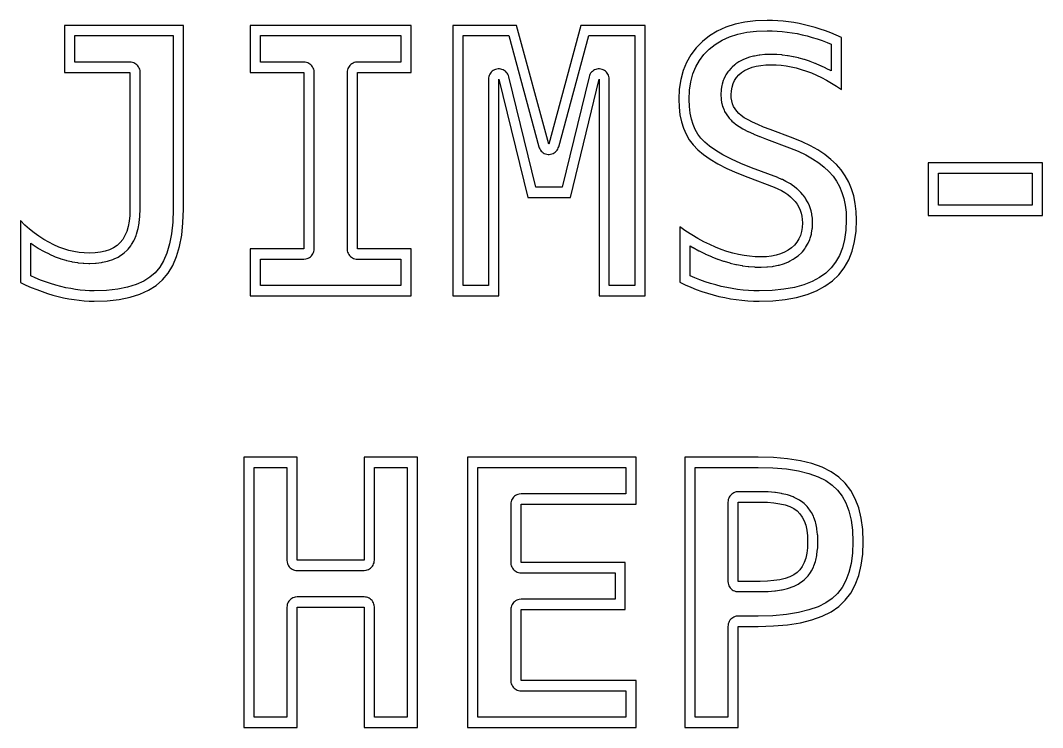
# Model space of a CAD drawing. Header units: metres. Extents: x -25.6 to 24.1, y -16.9 to 17.5.
import ezdxf

# ---------------------------------------------------------------- set-up
doc = ezdxf.new("R2010")
doc.units = ezdxf.units.M

msp = doc.modelspace()

# ---------------------------------------------------------------- linework, layer by layer
for p, q in [((9.66452, 17.4012), (9.18001, 17.2968)), ((10.1839, 17.4639), (9.66452, 17.4012)), ((10.7383, 17.4848), (10.1839, 17.4639)), ((10.9977, 17.4805), (10.7383, 17.4848)), ((11.2571, 17.4678), (10.9977, 17.4805)), ((11.5166, 17.4465), (11.2571, 17.4678)), ((11.776, 17.4168), (11.5166, 17.4465)), ((12.0354, 17.3786), (11.776, 17.4168)), ((-17.6528, 17.2435), (-23.4358, 17.2435)), ((-23.4358, 17.2435), (-23.4358, 14.9555)), ((-17.6528, 8.29832), (-17.6528, 17.2435)), ((-6.56998, 17.2435), (-14.407, 17.2435)), ((-14.407, 17.2435), (-14.407, 14.9555)), ((-6.56998, 14.9555), (-6.56998, 17.2435)), ((-1.44652, 17.2435), (-4.54962, 17.2435)), ((-4.54962, 17.2435), (-4.54962, 4.08125)), ((0.1227, 11.4669), (-1.44652, 17.2435)), ((1.68295, 17.2435), (0.1227, 11.4669)), ((4.80374, 17.2435), (1.68295, 17.2435)), ((4.80374, 4.08125), (4.80374, 17.2435)), ((8.31567, 16.9625), (7.93587, 16.7327)), ((8.73039, 17.1505), (8.31567, 16.9625)), ((9.18001, 17.2968), (8.73039, 17.1505)), ((9.31035, 16.8134), (9.7473, 16.9076)), ((9.7473, 16.9076), (10.2233, 16.965)), ((10.2233, 16.965), (10.7436, 16.9846)), ((10.7436, 16.9846), (10.9813, 16.9807)), ((10.9813, 16.9807), (11.2245, 16.9688)), ((11.2245, 16.9688), (11.4678, 16.9489)), ((11.4678, 16.9489), (11.711, 16.921)), ((11.711, 16.921), (11.9548, 16.885)), ((12.2948, 17.3318), (12.0354, 17.3786)), ((12.5542, 17.2766), (12.2948, 17.3318)), ((12.8133, 17.2131), (12.5542, 17.2766)), ((13.0717, 17.1414), (12.8133, 17.2131)), ((13.3293, 17.0616), (13.0717, 17.1414)), ((13.5862, 16.9737), (13.3293, 17.0616)), ((13.8424, 16.8776), (13.5862, 16.9737)), ((-22.9358, 15.4555), (-22.9358, 16.7435)), ((-22.9358, 16.7435), (-18.1528, 16.7435)), ((-18.1528, 16.7435), (-18.1528, 8.30614)), ((-13.907, 15.4555), (-13.907, 16.7435)), ((-13.907, 16.7435), (-7.06998, 16.7435)), ((-7.06998, 16.7435), (-7.06998, 15.4555)), ((-4.04962, 4.58125), (-4.04962, 16.7435)), ((-4.04962, 16.7435), (-1.82881, 16.7435)), ((-1.82881, 16.7435), (-0.35982, 11.3359)), ((0.60539, 11.3365), (2.06581, 16.7435)), ((2.06581, 16.7435), (4.30374, 16.7435)), ((4.30374, 16.7435), (4.30374, 4.58125)), ((7.59097, 16.4611), (7.28694, 16.153)), ((7.93587, 16.7327), (7.59097, 16.4611)), ((8.22102, 16.3208), (8.54913, 16.5194)), ((8.54913, 16.5194), (8.91156, 16.6837)), ((8.91156, 16.6837), (9.31035, 16.8134)), ((11.9548, 16.885), (12.1983, 16.8412)), ((12.1983, 16.8412), (12.4429, 16.7891)), ((12.4429, 16.7891), (12.6869, 16.7293)), ((12.6869, 16.7293), (12.9306, 16.6617)), ((12.9306, 16.6617), (13.1746, 16.5861)), ((13.1746, 16.5861), (13.4172, 16.5031)), ((13.4172, 16.5031), (13.6604, 16.4119)), ((13.6604, 16.4119), (13.8527, 16.3335)), ((14.0979, 16.7734), (13.8424, 16.8776)), ((14.3527, 16.6611), (14.0979, 16.7734)), ((14.3527, 14.1235), (14.3527, 16.6611)), ((7.28694, 16.153), (7.02968, 15.8136)), ((7.66574, 15.8251), (7.92487, 16.0876)), ((7.92487, 16.0876), (8.22102, 16.3208)), ((13.8527, 16.3335), (13.8527, 15.0252)), ((-20.2534, 15.4555), (-22.9358, 15.4555)), ((-20.1907, 15.4515), (-20.2534, 15.4555)), ((-20.1291, 15.4398), (-20.1907, 15.4515)), ((-20.0693, 15.4204), (-20.1291, 15.4398)), ((-20.0125, 15.3936), (-20.0693, 15.4204)), ((-11.7888, 15.4555), (-13.907, 15.4555)), ((-11.7262, 15.4515), (-11.7888, 15.4555)), ((-11.6645, 15.4398), (-11.7262, 15.4515)), ((-11.6048, 15.4204), (-11.6645, 15.4398)), ((-11.5479, 15.3936), (-11.6048, 15.4204)), ((-9.34268, 15.431), (-9.40106, 15.4079)), ((-9.28186, 15.4466), (-9.34268, 15.431)), ((-9.18817, 15.4555), (-9.28186, 15.4466)), ((-7.06998, 15.4555), (-9.18817, 15.4555)), ((6.8192, 15.4428), (6.6555, 15.0407)), ((7.02968, 15.8136), (6.8192, 15.4428)), ((7.27, 15.2241), (7.44818, 15.538)), ((7.44818, 15.538), (7.66574, 15.8251)), ((9.37254, 15.4687), (9.21996, 15.3681)), ((9.42453, 15.4987), (9.37254, 15.4687)), ((9.59511, 15.5838), (9.42453, 15.4987)), ((9.64514, 15.6054), (9.59511, 15.5838)), ((9.83369, 15.6751), (9.64514, 15.6054)), ((9.88007, 15.6897), (9.83369, 15.6751)), ((10.0866, 15.7439), (9.88007, 15.6897)), ((10.1286, 15.753), (10.0866, 15.7439)), ((10.3531, 15.7917), (10.1286, 15.753)), ((10.3904, 15.7966), (10.3531, 15.7917)), ((10.6329, 15.8199), (10.3904, 15.7966)), ((10.6657, 15.8219), (10.6329, 15.8199)), ((10.9262, 15.8297), (10.6657, 15.8219)), ((10.954, 15.8297), (10.9262, 15.8297)), ((11.1962, 15.8234), (10.954, 15.8297)), ((11.222, 15.8221), (11.1962, 15.8234)), ((11.4648, 15.8032), (11.222, 15.8221)), ((11.4901, 15.8006), (11.4648, 15.8032)), ((11.7337, 15.7691), (11.4901, 15.8006)), ((11.7584, 15.7653), (11.7337, 15.7691)), ((12.0027, 15.7213), (11.7584, 15.7653)), ((12.0266, 15.7164), (12.0027, 15.7213)), ((12.2716, 15.6598), (12.0266, 15.7164)), ((12.2946, 15.6539), (12.2716, 15.6598)), ((12.5403, 15.5847), (12.2946, 15.6539)), ((12.5622, 15.578), (12.5403, 15.5847)), ((12.8087, 15.4962), (12.5622, 15.578)), ((12.8292, 15.4889), (12.8087, 15.4962)), ((13.0755, 15.3951), (12.8292, 15.4889)), ((-23.4358, 14.9555), (-20.2534, 14.9555)), ((-20.2534, 14.9555), (-20.2534, 8.29832)), ((-19.9595, 15.36), (-20.0125, 15.3936)), ((-19.9111, 15.32), (-19.9595, 15.36)), ((-19.8681, 15.2742), (-19.9111, 15.32)), ((-19.8312, 15.2234), (-19.8681, 15.2742)), ((-19.801, 15.1684), (-19.8312, 15.2234)), ((-19.7779, 15.11), (-19.801, 15.1684)), ((-19.7623, 15.0492), (-19.7779, 15.11)), ((-19.7534, 14.9555), (-19.7623, 15.0492)), ((-19.7534, 8.29832), (-19.7534, 14.9555)), ((-14.407, 14.9555), (-11.7888, 14.9555)), ((-11.7888, 14.9555), (-11.7888, 6.36926)), ((-11.4949, 15.36), (-11.5479, 15.3936)), ((-11.4465, 15.32), (-11.4949, 15.36)), ((-11.4036, 15.2742), (-11.4465, 15.32)), ((-11.3667, 15.2234), (-11.4036, 15.2742)), ((-11.3364, 15.1684), (-11.3667, 15.2234)), ((-11.3133, 15.11), (-11.3364, 15.1684)), ((-11.2977, 15.0492), (-11.3133, 15.11)), ((-11.2888, 14.9555), (-11.2977, 15.0492)), ((-11.2888, 6.36926), (-11.2888, 14.9555)), ((-9.68423, 15.0181), (-9.68817, 14.9555)), ((-9.68817, 14.9555), (-9.68817, 6.36926)), ((-9.67247, 15.0798), (-9.68423, 15.0181)), ((-9.65306, 15.1395), (-9.67247, 15.0798)), ((-9.62633, 15.1964), (-9.65306, 15.1395)), ((-9.59268, 15.2494), (-9.62633, 15.1964)), ((-9.55266, 15.2977), (-9.59268, 15.2494)), ((-9.50688, 15.3407), (-9.55266, 15.2977)), ((-9.45609, 15.3776), (-9.50688, 15.3407)), ((-9.40106, 15.4079), (-9.45609, 15.3776)), ((-9.18817, 6.36926), (-9.18817, 14.9555)), ((-9.18817, 14.9555), (-6.56998, 14.9555)), ((-2.71501, 14.9181), (-2.74866, 14.8651)), ((-2.67499, 14.9665), (-2.71501, 14.9181)), ((-2.62921, 15.0095), (-2.67499, 14.9665)), ((-2.57841, 15.0464), (-2.62921, 15.0095)), ((-2.52339, 15.0766), (-2.57841, 15.0464)), ((-2.46501, 15.0998), (-2.52339, 15.0766)), ((-2.40419, 15.1154), (-2.46501, 15.0998)), ((-2.3419, 15.1232), (-2.40419, 15.1154)), ((-2.2791, 15.1232), (-2.3419, 15.1232)), ((-2.21681, 15.1154), (-2.2791, 15.1232)), ((-2.15599, 15.0998), (-2.21681, 15.1154)), ((-2.09761, 15.0766), (-2.15599, 15.0998)), ((-2.04259, 15.0464), (-2.09761, 15.0766)), ((-1.99179, 15.0095), (-2.04259, 15.0464)), ((-1.94601, 14.9665), (-1.99179, 15.0095)), ((-1.90599, 14.9181), (-1.94601, 14.9665)), ((-1.87234, 14.8651), (-1.90599, 14.9181)), ((2.19537, 14.9614), (2.15604, 14.9124)), ((2.24054, 15.005), (2.19537, 14.9614)), ((2.29082, 15.0426), (2.24054, 15.005)), ((2.34541, 15.0736), (2.29082, 15.0426)), ((2.40346, 15.0975), (2.34541, 15.0736)), ((2.46407, 15.114), (2.40346, 15.0975)), ((2.52623, 15.1228), (2.46407, 15.114)), ((2.58902, 15.1236), (2.52623, 15.1228)), ((2.65143, 15.1166), (2.58902, 15.1236)), ((2.71245, 15.1019), (2.65143, 15.1166)), ((2.77115, 15.0796), (2.71245, 15.1019)), ((2.8266, 15.0501), (2.77115, 15.0796)), ((2.8779, 15.0139), (2.8266, 15.0501)), ((2.92427, 14.9716), (2.8779, 15.0139)), ((2.96497, 14.9238), (2.92427, 14.9716)), ((2.99936, 14.8712), (2.96497, 14.9238)), ((6.6555, 15.0407), (6.53856, 14.6073)), ((7.13023, 14.8808), (7.27, 15.2241)), ((8.83025, 14.9805), (8.73795, 14.8389)), ((8.8736, 15.0376), (8.83025, 14.9805)), ((8.98639, 15.1658), (8.8736, 15.0376)), ((9.03537, 15.2144), (8.98639, 15.1658)), ((9.16867, 15.3293), (9.03537, 15.2144)), ((9.21996, 15.3681), (9.16867, 15.3293)), ((9.36191, 14.8357), (9.49521, 14.9507)), ((9.49521, 14.9507), (9.6478, 15.0513)), ((9.6478, 15.0513), (9.81837, 15.1364)), ((9.81837, 15.1364), (10.0069, 15.2061)), ((10.0069, 15.2061), (10.2135, 15.2602)), ((10.2135, 15.2602), (10.438, 15.2989)), ((10.438, 15.2989), (10.6806, 15.3221)), ((10.6806, 15.3221), (10.9411, 15.3299)), ((10.9411, 15.3299), (11.1832, 15.3236)), ((11.1832, 15.3236), (11.4261, 15.3047)), ((11.4261, 15.3047), (11.6697, 15.2733)), ((11.6697, 15.2733), (11.914, 15.2292)), ((11.914, 15.2292), (12.159, 15.1726)), ((12.159, 15.1726), (12.4048, 15.1034)), ((12.4048, 15.1034), (12.6512, 15.0217)), ((12.6512, 15.0217), (12.8975, 14.9278)), ((12.8975, 14.9278), (13.1427, 14.8225)), ((13.0948, 15.3873), (13.0755, 15.3951)), ((13.3401, 15.282), (13.0948, 15.3873)), ((13.3585, 15.2736), (13.3401, 15.282)), ((13.6027, 15.1568), (13.3585, 15.2736)), ((13.6203, 15.1479), (13.6027, 15.1568)), ((13.8527, 15.0252), (13.6203, 15.1479)), ((-2.80656, 14.6869), (-2.8105, 14.6242)), ((-2.8105, 14.6242), (-2.8105, 4.58125)), ((-2.7948, 14.7486), (-2.80656, 14.6869)), ((-2.77539, 14.8083), (-2.7948, 14.7486)), ((-2.74866, 14.8651), (-2.77539, 14.8083)), ((-2.3105, 14.6242), (-0.89999, 8.86526)), ((-2.3105, 4.08125), (-2.3105, 14.6242)), ((-1.84561, 14.8083), (-1.87234, 14.8651)), ((-1.82486, 14.7432), (-1.84561, 14.8083)), ((-0.50767, 9.36526), (-1.82486, 14.7432)), ((2.07863, 14.7418), (0.77818, 9.36526)), ((1.17168, 8.86526), (2.56462, 14.6242)), ((2.0972, 14.8018), (2.07863, 14.7418)), ((2.12314, 14.8589), (2.0972, 14.8018)), ((2.15604, 14.9124), (2.12314, 14.8589)), ((2.56462, 14.6242), (2.56462, 4.08125)), ((3.02689, 14.8148), (2.99936, 14.8712)), ((3.04712, 14.7554), (3.02689, 14.8148)), ((3.05975, 14.6938), (3.04712, 14.7554)), ((3.06462, 14.6242), (3.05975, 14.6938)), ((3.06462, 4.58125), (3.06462, 14.6242)), ((6.53856, 14.6073), (6.4684, 14.1425)), ((6.96664, 14.0933), (7.02872, 14.5045)), ((7.02872, 14.5045), (7.13023, 14.8808)), ((8.60675, 14.5566), (8.55548, 14.3884)), ((8.63136, 14.6211), (8.60675, 14.5566)), ((8.70314, 14.776), (8.63136, 14.6211)), ((8.73795, 14.8389), (8.70314, 14.776)), ((9.08504, 14.4109), (9.15681, 14.5658)), ((9.15681, 14.5658), (9.24911, 14.7074)), ((9.24911, 14.7074), (9.36191, 14.8357)), ((13.1427, 14.8225), (13.3869, 14.7057)), ((13.3869, 14.7057), (13.63, 14.5774)), ((13.63, 14.5774), (13.8719, 14.4376)), ((13.8719, 14.4376), (14.1128, 14.2863)), ((6.4684, 14.1425), (6.44502, 13.6464)), ((6.94547, 13.6438), (6.96664, 14.0933)), ((8.50369, 14.0874), (8.49344, 13.8925)), ((8.51003, 14.1446), (8.50369, 14.0874)), ((8.54079, 14.3262), (8.51003, 14.1446)), ((8.55548, 14.3884), (8.54079, 14.3262)), ((8.99275, 13.8662), (9.00301, 14.0611)), ((9.00301, 14.0611), (9.03377, 14.2426)), ((9.03377, 14.2426), (9.08504, 14.4109)), ((14.1128, 14.2863), (14.3527, 14.1235)), ((6.44502, 13.6464), (6.45923, 13.2597)), ((6.95816, 13.298), (6.94547, 13.6438)), ((8.49344, 13.8925), (8.49335, 13.8417)), ((8.49335, 13.8417), (8.50082, 13.6894)), ((8.50082, 13.6894), (8.50612, 13.6374)), ((8.50612, 13.6374), (8.5285, 13.4928)), ((8.5285, 13.4928), (8.54024, 13.4376)), ((8.54024, 13.4376), (8.57758, 13.3008)), ((9.00023, 13.7139), (8.99275, 13.8662)), ((9.02261, 13.5692), (9.00023, 13.7139)), ((9.05995, 13.4324), (9.02261, 13.5692)), ((9.11221, 13.3033), (9.05995, 13.4324)), ((6.45923, 13.2597), (6.50186, 12.8962)), ((6.99586, 12.9766), (6.95816, 13.298)), ((7.05734, 12.6822), (6.99586, 12.9766)), ((8.57758, 13.3008), (8.59647, 13.2448)), ((8.59647, 13.2448), (8.64873, 13.1157)), ((8.64873, 13.1157), (8.67474, 13.0611)), ((8.67474, 13.0611), (8.74193, 12.9397)), ((8.74193, 12.9397), (8.77414, 12.889)), ((9.1794, 13.1819), (9.11221, 13.3033)), ((9.26152, 13.0682), (9.1794, 13.1819)), ((9.35858, 12.9623), (9.26152, 13.0682)), ((9.47937, 12.8588), (9.35858, 12.9623)), ((6.50186, 12.8962), (6.57292, 12.5559)), ((6.57292, 12.5559), (6.67241, 12.2389)), ((7.14151, 12.414), (7.05734, 12.6822)), ((8.77414, 12.889), (8.85626, 12.7754)), ((8.85626, 12.7754), (8.89293, 12.7304)), ((8.89293, 12.7304), (8.98999, 12.6245)), ((8.98999, 12.6245), (9.03319, 12.5827)), ((9.03319, 12.5827), (9.15398, 12.4792)), ((9.15398, 12.4792), (9.194, 12.4482)), ((9.194, 12.4482), (9.34737, 12.3416)), ((9.63274, 12.7522), (9.47937, 12.8588)), ((9.81866, 12.6425), (9.63274, 12.7522)), ((10.0372, 12.5298), (9.81866, 12.6425)), ((10.2882, 12.414), (10.0372, 12.5298)), ((6.67241, 12.2389), (6.80032, 11.9451)), ((6.80032, 11.9451), (6.95667, 11.6745)), ((7.24747, 12.1706), (7.14151, 12.414)), ((7.37483, 11.9502), (7.24747, 12.1706)), ((7.52345, 11.7512), (7.37483, 11.9502)), ((9.34737, 12.3416), (9.37872, 12.3215)), ((9.37872, 12.3215), (9.56465, 12.2119)), ((9.56465, 12.2119), (9.58945, 12.1982)), ((9.58945, 12.1982), (9.80795, 12.0854)), ((9.80795, 12.0854), (9.82774, 12.0758)), ((9.82774, 12.0758), (10.0788, 11.96)), ((10.0788, 11.96), (10.095, 11.9529)), ((10.095, 11.9529), (10.3786, 11.834)), ((10.5718, 12.2952), (10.2882, 12.414)), ((10.888, 12.1732), (10.5718, 12.2952)), ((12.0077, 11.7496), (10.888, 12.1732)), ((6.95667, 11.6745), (7.14142, 11.4272)), ((7.70798, 11.5591), (7.52345, 11.7512)), ((7.9464, 11.3599), (7.70798, 11.5591)), ((10.3786, 11.834), (10.3919, 11.8286)), ((10.3919, 11.8286), (10.7111, 11.7056)), ((10.7111, 11.7056), (11.8266, 11.2835)), ((12.444, 11.5756), (12.0077, 11.7496)), ((12.8461, 11.3861), (12.444, 11.5756)), ((-0.35982, 11.3359), (-0.34445, 11.2887)), ((-0.34445, 11.2887), (-0.31844, 11.2315)), ((-0.31844, 11.2315), (-0.28545, 11.1781)), ((-0.28545, 11.1781), (-0.24603, 11.1292)), ((-0.24603, 11.1292), (-0.20081, 11.0857)), ((-0.20081, 11.0857), (-0.15047, 11.0481)), ((-0.15047, 11.0481), (-0.09583, 11.0172)), ((-0.09583, 11.0172), (-0.03773, 10.9934)), ((-0.03773, 10.9934), (0.02289, 10.977)), ((0.02289, 10.977), (0.08508, 10.9684)), ((0.08508, 10.9684), (0.14786, 10.9676)), ((0.14786, 10.9676), (0.21025, 10.9747)), ((0.21025, 10.9747), (0.27126, 10.9895)), ((0.27126, 10.9895), (0.32993, 11.0119)), ((0.32993, 11.0119), (0.38532, 11.0415)), ((0.38532, 11.0415), (0.43657, 11.0777)), ((0.43657, 11.0777), (0.48288, 11.1201)), ((0.48288, 11.1201), (0.5235, 11.168)), ((0.5235, 11.168), (0.55782, 11.2206)), ((0.55782, 11.2206), (0.58525, 11.2771)), ((0.58525, 11.2771), (0.60539, 11.3365)), ((7.14142, 11.4272), (7.3663, 11.193)), ((7.3663, 11.193), (7.64301, 10.9619)), ((7.64301, 10.9619), (7.97151, 10.7338)), ((8.24173, 11.1549), (7.9464, 11.3599)), ((8.59367, 10.9467), (8.24173, 11.1549)), ((9.0013, 10.7374), (8.59367, 10.9467)), ((11.8266, 11.2835), (12.2448, 11.1167)), ((12.2448, 11.1167), (12.6176, 10.941)), ((12.6176, 10.941), (12.9542, 10.7535)), ((13.214, 11.1812), (12.8461, 11.3861)), ((13.5477, 10.9607), (13.214, 11.1812)), ((13.8473, 10.7248), (13.5477, 10.9607)), ((7.97151, 10.7338), (8.35184, 10.5088)), ((8.35184, 10.5088), (8.78398, 10.2869)), ((9.46426, 10.528), (9.0013, 10.7374)), ((9.98572, 10.3179), (9.46426, 10.528)), ((12.9542, 10.7535), (13.2547, 10.5551)), ((13.2547, 10.5551), (13.52, 10.3461)), ((14.1126, 10.4734), (13.8473, 10.7248)), ((14.3438, 10.2066), (14.1126, 10.4734)), ((24.1395, 10.5542), (18.5769, 10.5542)), ((18.5769, 10.5542), (18.5769, 7.99165)), ((24.1395, 7.99165), (24.1395, 10.5542)), ((8.78398, 10.2869), (9.26793, 10.068)), ((9.26793, 10.068), (9.8037, 9.85222)), ((11.2594, 9.83438), (9.98572, 10.3179)), ((13.52, 10.3461), (13.7508, 10.1275)), ((13.7508, 10.1275), (13.9488, 9.89894)), ((14.5426, 9.92178), (14.3438, 10.2066)), ((19.0769, 8.49165), (19.0769, 10.0542)), ((19.0769, 10.0542), (23.6395, 10.0542)), ((23.6395, 10.0542), (23.6395, 8.49165)), ((9.8037, 9.85222), (11.082, 9.36693)), ((11.2737, 9.82872), (11.2594, 9.83438)), ((11.4586, 9.75194), (11.2737, 9.82872)), ((11.4874, 9.73891), (11.4586, 9.75194)), ((11.6594, 9.6544), (11.4874, 9.73891)), ((11.6898, 9.63817), (11.6594, 9.6544)), ((11.8488, 9.54593), (11.6898, 9.63817)), ((11.8804, 9.52603), (11.8488, 9.54593)), ((12.0264, 9.42606), (11.8804, 9.52603)), ((13.9488, 9.89894), (14.1174, 9.65735)), ((14.1174, 9.65735), (14.2604, 9.39793)), ((14.7108, 9.61646), (14.5426, 9.92178)), ((14.8485, 9.2906), (14.7108, 9.61646)), ((0.77818, 9.36526), (-0.50767, 9.36526)), ((11.082, 9.36693), (11.2669, 9.29015)), ((11.2669, 9.29015), (11.4389, 9.20564)), ((11.4389, 9.20564), (11.598, 9.1134)), ((11.598, 9.1134), (11.7441, 9.01343)), ((11.7441, 9.01343), (11.8772, 8.90573)), ((12.0585, 9.40215), (12.0264, 9.42606)), ((12.1917, 9.29445), (12.0585, 9.40215)), ((12.2235, 9.26633), (12.1917, 9.29445)), ((12.3437, 9.15089), (12.2235, 9.26633)), ((12.3745, 9.11859), (12.3437, 9.15089)), ((12.4817, 8.99544), (12.3745, 9.11859)), ((12.5103, 8.95929), (12.4817, 8.99544)), ((12.6039, 8.82933), (12.5103, 8.95929)), ((14.2604, 9.39793), (14.3782, 9.11903)), ((14.3782, 9.11903), (14.4708, 8.81921)), ((14.9555, 8.94424), (14.8485, 9.2906)), ((-0.89999, 8.86526), (1.17168, 8.86526)), ((11.8772, 8.90573), (11.9974, 8.7903)), ((11.9974, 8.7903), (12.1046, 8.66714)), ((12.1046, 8.66714), (12.1981, 8.53719)), ((12.1981, 8.53719), (12.2773, 8.40131)), ((12.6301, 8.78893), (12.6039, 8.82933)), ((12.7093, 8.65305), (12.6301, 8.78893)), ((12.7321, 8.60904), (12.7093, 8.65305)), ((12.7969, 8.46722), (12.7321, 8.60904)), ((12.8153, 8.42088), (12.7969, 8.46722)), ((14.4708, 8.81921), (14.538, 8.49683)), ((14.538, 8.49683), (14.579, 8.15108)), ((15.032, 8.57738), (14.9555, 8.94424)), ((15.0779, 8.19), (15.032, 8.57738)), ((23.6395, 8.49165), (19.0769, 8.49165)), ((-20.2631, 7.99158), (-20.2923, 7.70961)), ((-20.2534, 8.29832), (-20.2631, 7.99158)), ((-19.7658, 7.94017), (-19.7634, 7.97574)), ((-19.7634, 7.97574), (-19.7536, 8.28249)), ((-19.7536, 8.28249), (-19.7534, 8.29832)), ((-18.1528, 8.30614), (-18.1726, 7.67244)), ((-17.6734, 7.63918), (-17.6528, 8.29832)), ((12.2773, 8.40131), (12.3421, 8.25949)), ((12.3421, 8.25949), (12.3925, 8.11176)), ((12.3925, 8.11176), (12.4285, 7.9581)), ((12.4285, 7.9581), (12.4501, 7.79851)), ((12.8657, 8.27315), (12.8153, 8.42088)), ((12.8793, 8.2258), (12.8657, 8.27315)), ((12.9153, 8.07214), (12.8793, 8.2258)), ((12.924, 8.02513), (12.9153, 8.07214)), ((12.9455, 7.86554), (12.924, 8.02513)), ((14.579, 8.15108), (14.5927, 7.78374)), ((15.0931, 7.7821), (15.0779, 8.19)), ((18.5769, 7.99165), (24.1395, 7.99165)), ((-25.3593, 7.52876), (-25.5779, 7.74205)), ((-25.5779, 7.74205), (-25.5779, 4.73022)), ((-25.1364, 7.33054), (-25.3593, 7.52876)), ((-20.2923, 7.70961), (-20.3409, 7.45239)), ((-19.8495, 7.35959), (-19.8009, 7.61681)), ((-19.8009, 7.61681), (-19.7949, 7.6582)), ((-19.7949, 7.6582), (-19.7658, 7.94017)), ((-18.1726, 7.67244), (-18.2304, 7.10788)), ((-17.7352, 7.03593), (-17.6734, 7.63918)), ((12.4573, 7.63298), (12.4465, 7.41626)), ((12.4501, 7.79851), (12.4573, 7.63298)), ((12.9496, 7.82024), (12.9455, 7.86554)), ((12.9458, 7.39137), (12.9566, 7.60809)), ((12.9568, 7.65471), (12.9496, 7.82024)), ((12.9566, 7.60809), (12.9568, 7.65471)), ((14.5927, 7.78374), (14.5707, 7.27956)), ((15.0691, 7.23338), (15.0931, 7.7821)), ((-24.9095, 7.14735), (-25.1364, 7.33054)), ((-24.6784, 6.97923), (-24.9095, 7.14735)), ((-24.4432, 6.82616), (-24.6784, 6.97923)), ((-20.4963, 7.01228), (-20.6032, 6.82938)), ((-20.4089, 7.21996), (-20.4963, 7.01228)), ((-20.3409, 7.45239), (-20.4089, 7.21996)), ((-20.0355, 6.81827), (-19.948, 7.02594)), ((-19.948, 7.02594), (-19.929, 7.07954)), ((-19.929, 7.07954), (-19.861, 7.31198)), ((-19.861, 7.31198), (-19.8495, 7.35959)), ((-18.2304, 7.10788), (-18.325, 6.60547)), ((-17.8382, 6.4886), (-17.7352, 7.03593)), ((6.79379, 7.23143), (6.49792, 7.43422)), ((6.49792, 7.43422), (6.49792, 4.74686)), ((7.08696, 7.04402), (6.79379, 7.23143)), ((7.37743, 6.87199), (7.08696, 7.04402)), ((12.3601, 7.02536), (12.2845, 6.85121)), ((12.4141, 7.21371), (12.3601, 7.02536)), ((12.4465, 7.41626), (12.4141, 7.21371)), ((12.8407, 6.8876), (12.8947, 7.07596)), ((12.8947, 7.07596), (12.9078, 7.13478)), ((12.9078, 7.13478), (12.9402, 7.33733)), ((12.9402, 7.33733), (12.9458, 7.39137)), ((14.5707, 7.27956), (14.5059, 6.82356)), ((14.9971, 6.72586), (15.0691, 7.23338)), ((-25.0779, 5.04907), (-25.0779, 6.65158)), ((-25.0779, 6.65158), (-24.9725, 6.57491)), ((-24.9725, 6.57491), (-24.9511, 6.56017)), ((-24.9511, 6.56017), (-24.7159, 6.40709)), ((-24.2038, 6.68814), (-24.4432, 6.82616)), ((-23.9604, 6.56517), (-24.2038, 6.68814)), ((-23.7145, 6.45801), (-23.9604, 6.56517)), ((-20.8766, 6.53595), (-21.0461, 6.42146)), ((-20.7295, 6.67125), (-20.8766, 6.53595)), ((-20.6032, 6.82938), (-20.7295, 6.67125)), ((-20.3388, 6.35921), (-20.2125, 6.51733)), ((-20.2125, 6.51733), (-20.1715, 6.57713)), ((-20.1715, 6.57713), (-20.0646, 6.76004)), ((-20.0646, 6.76004), (-20.0355, 6.81827)), ((-18.325, 6.60547), (-18.4539, 6.16614)), ((-17.9824, 5.99719), (-17.8382, 6.4886)), ((6.99792, 5.06288), (6.99792, 6.51564)), ((6.99792, 6.51564), (7.12263, 6.44179)), ((7.66519, 6.71536), (7.37743, 6.87199)), ((7.95026, 6.57413), (7.66519, 6.71536)), ((8.23262, 6.44827), (7.95026, 6.57413)), ((12.0686, 6.54544), (11.9283, 6.41385)), ((12.1874, 6.69122), (12.0686, 6.54544)), ((12.2845, 6.85121), (12.1874, 6.69122)), ((12.6147, 6.4317), (12.7119, 6.59169)), ((12.7119, 6.59169), (12.7432, 6.65219)), ((12.7432, 6.65219), (12.8188, 6.82634)), ((12.8188, 6.82634), (12.8407, 6.8876)), ((14.5059, 6.82356), (14.4005, 6.41443)), ((14.877, 6.25955), (14.9971, 6.72586)), ((-24.7159, 6.40709), (-24.693, 6.39301)), ((-24.693, 6.39301), (-24.4536, 6.25499)), ((-24.4536, 6.25499), (-24.4292, 6.24184)), ((-24.4292, 6.24184), (-24.1858, 6.11887)), ((-24.1858, 6.11887), (-24.1601, 6.10683)), ((-24.1601, 6.10683), (-23.9143, 5.99966)), ((-23.9143, 5.99966), (-23.8872, 5.98877)), ((-23.8872, 5.98877), (-23.6408, 5.8981)), ((-23.4681, 6.36734), (-23.7145, 6.45801)), ((-23.2212, 6.29315), (-23.4681, 6.36734)), ((-22.9737, 6.23544), (-23.2212, 6.29315)), ((-22.7257, 6.19423), (-22.9737, 6.23544)), ((-22.4772, 6.16949), (-22.7257, 6.19423)), ((-22.2281, 6.16125), (-22.4772, 6.16949)), ((-21.9471, 6.17166), (-22.2281, 6.16125)), ((-21.6884, 6.2029), (-21.9471, 6.17166)), ((-21.452, 6.25493), (-21.6884, 6.2029)), ((-21.2379, 6.32779), (-21.452, 6.25493)), ((-21.0461, 6.42146), (-21.2379, 6.32779)), ((-21.0185, 5.87851), (-20.8267, 5.97218)), ((-20.8267, 5.97218), (-20.7662, 6.00714)), ((-20.7662, 6.00714), (-20.5967, 6.12163)), ((-20.5967, 6.12163), (-20.5382, 6.16786)), ((-20.5382, 6.16786), (-20.3911, 6.30316)), ((-20.3911, 6.30316), (-20.3388, 6.35921)), ((-18.4539, 6.16614), (-18.6145, 5.78876)), ((-18.1678, 5.56168), (-17.9824, 5.99719)), ((-11.7888, 6.36926), (-14.407, 6.36926)), ((-14.407, 6.36926), (-14.407, 4.08125)), ((-11.5209, 5.9471), (-11.4701, 5.98401)), ((-11.4701, 5.98401), (-11.4243, 6.02699)), ((-11.4243, 6.02699), (-11.3843, 6.07536)), ((-11.3843, 6.07536), (-11.3507, 6.12839)), ((-11.3507, 6.12839), (-11.3239, 6.1852)), ((-11.3239, 6.1852), (-11.3045, 6.24492)), ((-11.3045, 6.24492), (-11.2928, 6.30659)), ((-11.2928, 6.30659), (-11.2888, 6.36926)), ((-9.68817, 6.36926), (-9.67932, 6.27557)), ((-9.67932, 6.27557), (-9.6637, 6.21475)), ((-9.6637, 6.21475), (-9.64058, 6.15637)), ((-9.64058, 6.15637), (-9.61034, 6.10135)), ((-9.61034, 6.10135), (-9.57343, 6.05055)), ((-9.57343, 6.05055), (-9.53044, 6.00478)), ((-9.53044, 6.00478), (-9.48207, 5.96475)), ((-6.56998, 6.36926), (-9.18817, 6.36926)), ((-6.56998, 4.08125), (-6.56998, 6.36926)), ((7.12263, 6.44179), (7.1384, 6.43283)), ((7.1384, 6.43283), (7.42616, 6.2762)), ((7.42616, 6.2762), (7.44322, 6.26733)), ((7.44322, 6.26733), (7.72829, 6.1261)), ((7.72829, 6.1261), (7.7467, 6.11743)), ((7.7467, 6.11743), (8.02907, 5.99158)), ((8.02907, 5.99158), (8.04892, 5.98325)), ((8.04892, 5.98325), (8.32857, 5.87277)), ((8.51227, 6.3378), (8.23262, 6.44827)), ((8.79015, 6.2424), (8.51227, 6.3378)), ((9.06711, 6.16168), (8.79015, 6.2424)), ((9.34317, 6.09563), (9.06711, 6.16168)), ((9.61835, 6.04427), (9.34317, 6.09563)), ((9.89262, 6.00757), (9.61835, 6.04427)), ((10.166, 5.98555), (9.89262, 6.00757)), ((10.4385, 5.97821), (10.166, 5.98555)), ((10.7042, 5.98711), (10.4385, 5.97821)), ((10.9523, 6.01378), (10.7042, 5.98711)), ((11.1828, 6.05823), (10.9523, 6.01378)), ((11.3956, 6.12047), (11.1828, 6.05823)), ((11.5908, 6.20049), (11.3956, 6.12047)), ((11.7684, 6.29828), (11.5908, 6.20049)), ((11.9283, 6.41385), (11.7684, 6.29828)), ((12.0612, 5.89304), (12.2212, 6.00861)), ((12.2212, 6.00861), (12.2703, 6.04912)), ((12.2703, 6.04912), (12.4106, 6.18071)), ((12.4106, 6.18071), (12.4563, 6.22964)), ((12.4563, 6.22964), (12.575, 6.37543)), ((12.575, 6.37543), (12.6147, 6.4317)), ((14.2565, 6.05008), (14.0747, 5.72731)), ((14.4005, 6.41443), (14.2565, 6.05008)), ((14.7088, 5.83446), (14.877, 6.25955)), ((-23.6408, 5.8981), (-23.612, 5.88849)), ((-23.612, 5.88849), (-23.365, 5.8143)), ((-23.365, 5.8143), (-23.3347, 5.80621)), ((-23.3347, 5.80621), (-23.0873, 5.7485)), ((-23.0873, 5.7485), (-23.0557, 5.7422)), ((-23.0557, 5.7422), (-22.8077, 5.70099)), ((-22.8077, 5.70099), (-22.7752, 5.69669)), ((-22.7752, 5.69669), (-22.5267, 5.67195)), ((-22.5267, 5.67195), (-22.4937, 5.66977)), ((-22.4937, 5.66977), (-22.2446, 5.66153)), ((-22.2446, 5.66153), (-22.2096, 5.66159)), ((-22.2096, 5.66159), (-21.9286, 5.672)), ((-21.9286, 5.672), (-21.8872, 5.67526)), ((-21.8872, 5.67526), (-21.6284, 5.7065)), ((-21.6284, 5.7065), (-21.5809, 5.71458)), ((-21.5809, 5.71458), (-21.3445, 5.76662)), ((-21.3445, 5.76662), (-21.2909, 5.78159)), ((-21.2909, 5.78159), (-21.0768, 5.85445)), ((-21.0768, 5.85445), (-21.0185, 5.87851)), ((-18.804, 5.47131), (-19.0215, 5.20853)), ((-18.6145, 5.78876), (-18.804, 5.47131)), ((-18.3944, 5.18208), (-18.1678, 5.56168)), ((-13.907, 4.58125), (-13.907, 5.86926)), ((-13.907, 5.86926), (-11.7888, 5.86926)), ((-11.7888, 5.86926), (-11.6951, 5.87811)), ((-11.6951, 5.87811), (-11.6343, 5.89374)), ((-11.6343, 5.89374), (-11.5759, 5.91685)), ((-11.5759, 5.91685), (-11.5209, 5.9471)), ((-9.48207, 5.96475), (-9.42905, 5.93111)), ((-9.42905, 5.93111), (-9.37224, 5.90437)), ((-9.37224, 5.90437), (-9.31252, 5.88496)), ((-9.31252, 5.88496), (-9.25084, 5.8732)), ((-9.25084, 5.8732), (-9.18817, 5.86926)), ((-9.18817, 5.86926), (-7.06998, 5.86926)), ((-7.06998, 5.86926), (-7.06998, 4.58125)), ((8.32857, 5.87277), (8.34991, 5.8649)), ((8.34991, 5.8649), (8.62779, 5.7695)), ((8.62779, 5.7695), (8.65024, 5.76237)), ((8.65024, 5.76237), (8.9272, 5.68166)), ((8.9272, 5.68166), (8.95076, 5.67542)), ((8.95076, 5.67542), (9.22682, 5.60936)), ((9.22682, 5.60936), (9.25143, 5.60411)), ((9.25143, 5.60411), (9.52661, 5.55275)), ((9.52661, 5.55275), (9.55203, 5.54868)), ((9.55203, 5.54868), (9.82631, 5.51198)), ((9.82631, 5.51198), (9.85248, 5.50919)), ((9.85248, 5.50919), (10.1259, 5.48717)), ((10.1259, 5.48717), (10.1525, 5.48573)), ((10.1525, 5.48573), (10.425, 5.47839)), ((10.425, 5.47839), (10.4552, 5.47849)), ((10.4552, 5.47849), (10.7209, 5.48738)), ((10.7209, 5.48738), (10.7577, 5.48997)), ((10.7577, 5.48997), (11.0058, 5.51665)), ((11.0058, 5.51665), (11.047, 5.52283)), ((11.047, 5.52283), (11.2775, 5.56728)), ((11.2775, 5.56728), (11.3232, 5.57832)), ((11.3232, 5.57832), (11.536, 5.64056)), ((11.536, 5.64056), (11.5853, 5.65784)), ((11.5853, 5.65784), (11.7805, 5.73785)), ((11.7805, 5.73785), (11.832, 5.76253)), ((11.832, 5.76253), (12.0096, 5.86032)), ((12.0096, 5.86032), (12.0612, 5.89304)), ((14.0747, 5.72731), (13.8549, 5.44217)), ((14.4927, 5.45056), (14.7088, 5.83446)), ((-24.8569, 4.9528), (-25.0779, 5.04907)), ((-19.2767, 4.98611), (-19.583, 4.79298)), ((-19.0215, 5.20853), (-19.2767, 4.98611)), ((-18.6622, 4.8584), (-18.3944, 5.18208)), ((7.22108, 4.96478), (6.99792, 5.06288)), ((13.5945, 5.19081), (13.2893, 4.9702)), ((13.8549, 5.44217), (13.5945, 5.19081)), ((13.9162, 4.8064), (14.2285, 5.10788)), ((14.2285, 5.10788), (14.4927, 5.45056)), ((-25.5779, 4.73022), (-25.3138, 4.60641)), ((-25.3138, 4.60641), (-25.0501, 4.49161)), ((-25.0501, 4.49161), (-24.787, 4.38577)), ((-24.6071, 4.85234), (-24.8569, 4.9528)), ((-24.3585, 4.76062), (-24.6071, 4.85234)), ((-24.1108, 4.67755), (-24.3585, 4.76062)), ((-23.8641, 4.60313), (-24.1108, 4.67755)), ((-23.6183, 4.53729), (-23.8641, 4.60313)), ((-23.3747, 4.48021), (-23.6183, 4.53729)), ((-23.1345, 4.43201), (-23.3747, 4.48021)), ((-20.3669, 4.49864), (-20.8481, 4.40251)), ((-19.9454, 4.62971), (-20.3669, 4.49864)), ((-19.583, 4.79298), (-19.9454, 4.62971)), ((-19.3458, 4.35143), (-18.9773, 4.58379)), ((-18.9773, 4.58379), (-18.6622, 4.8584)), ((-7.06998, 4.58125), (-13.907, 4.58125)), ((-2.8105, 4.58125), (-4.04962, 4.58125)), ((4.30374, 4.58125), (3.06462, 4.58125)), ((6.49792, 4.74686), (6.7612, 4.62076)), ((6.7612, 4.62076), (7.02719, 4.50383)), ((7.02719, 4.50383), (7.29587, 4.39604)), ((7.4745, 4.86311), (7.22108, 4.96478)), ((7.73033, 4.77014), (7.4745, 4.86311)), ((7.98868, 4.68581), (7.73033, 4.77014)), ((8.2493, 4.61015), (7.98868, 4.68581)), ((8.51318, 4.54295), (8.2493, 4.61015)), ((8.77805, 4.48462), (8.51318, 4.54295)), ((9.04245, 4.43532), (8.77805, 4.48462)), ((12.0673, 4.49196), (11.552, 4.3992)), ((12.528, 4.61928), (12.0673, 4.49196)), ((12.9346, 4.77924), (12.528, 4.61928)), ((13.2893, 4.9702), (12.9346, 4.77924)), ((13.1455, 4.32491), (13.5554, 4.54559)), ((13.5554, 4.54559), (13.9162, 4.8064)), ((-24.787, 4.38577), (-24.5244, 4.28893)), ((-24.5244, 4.28893), (-24.2624, 4.20105)), ((-24.2624, 4.20105), (-24.0009, 4.12216)), ((-24.0009, 4.12216), (-23.74, 4.05226)), ((-23.74, 4.05226), (-23.4808, 3.99153)), ((-23.4808, 3.99153), (-23.2247, 3.94014)), ((-22.898, 4.3927), (-23.1345, 4.43201)), ((-22.6656, 4.3623), (-22.898, 4.3927)), ((-22.437, 4.34068), (-22.6656, 4.3623)), ((-22.2117, 4.32773), (-22.437, 4.34068)), ((-21.9935, 4.3235), (-22.2117, 4.32773)), ((-21.3898, 4.34357), (-21.9935, 4.3235)), ((-20.8481, 4.40251), (-21.3898, 4.34357)), ((-20.7721, 3.90784), (-20.2432, 4.01346)), ((-20.2432, 4.01346), (-19.7678, 4.16132)), ((-19.7678, 4.16132), (-19.3458, 4.35143)), ((-14.407, 4.08125), (-6.56998, 4.08125)), ((-4.54962, 4.08125), (-2.3105, 4.08125)), ((2.56462, 4.08125), (4.80374, 4.08125)), ((7.29587, 4.39604), (7.56726, 4.29741)), ((7.56726, 4.29741), (7.84134, 4.20793)), ((7.84134, 4.20793), (8.11813, 4.12759)), ((8.11813, 4.12759), (8.39761, 4.05643)), ((8.39761, 4.05643), (8.67839, 3.99458)), ((8.67839, 3.99458), (8.959, 3.94226)), ((9.3069, 4.39494), (9.04245, 4.43532)), ((9.57043, 4.36363), (9.3069, 4.39494)), ((9.83359, 4.34128), (9.57043, 4.36363)), ((10.0964, 4.32788), (9.83359, 4.34128)), ((10.3556, 4.32347), (10.0964, 4.32788)), ((10.9823, 4.34265), (10.3556, 4.32347)), ((11.552, 4.3992), (10.9823, 4.34265)), ((11.6211, 3.90359), (12.1783, 4.00391)), ((12.1783, 4.00391), (12.6865, 4.14433)), ((12.6865, 4.14433), (13.1455, 4.32491)), ((-23.2247, 3.94014), (-22.9717, 3.89809)), ((-22.9717, 3.89809), (-22.7217, 3.86539)), ((-22.7217, 3.86539), (-22.4747, 3.84203)), ((-22.4747, 3.84203), (-22.2309, 3.828)), ((-22.2309, 3.828), (-21.9901, 3.82333)), ((-21.9901, 3.82333), (-21.3544, 3.84447)), ((-21.3544, 3.84447), (-20.7721, 3.90784)), ((8.959, 3.94226), (9.2394, 3.89944)), ((9.2394, 3.89944), (9.51962, 3.86615)), ((9.51962, 3.86615), (9.79967, 3.84236)), ((9.79967, 3.84236), (10.0795, 3.82809)), ((10.0795, 3.82809), (10.3592, 3.82333)), ((10.3592, 3.82333), (11.0147, 3.8434)), ((11.0147, 3.8434), (11.6211, 3.90359)), ((-12.115, -3.76465), (-14.7156, -3.76465)), ((-14.7156, -3.76465), (-14.7156, -16.9269)), ((-12.115, -8.7816), (-12.115, -3.76465)), ((-6.26135, -3.76465), (-8.862, -3.76465)), ((-8.862, -3.76465), (-8.862, -8.7816)), ((-6.26135, -16.9269), (-6.26135, -3.76465)), ((4.37175, -3.76465), (-3.82669, -3.76465)), ((-3.82669, -3.76465), (-3.82669, -16.9269)), ((4.37175, -6.05264), (4.37175, -3.76465)), ((10.3063, -3.76465), (6.73596, -3.76465)), ((6.73596, -3.76465), (6.73596, -16.9269)), ((11.0533, -3.78444), (10.3063, -3.76465)), ((11.738, -3.84383), (11.0533, -3.78444)), ((12.3602, -3.94281), (11.738, -3.84383)), ((12.92, -4.08139), (12.3602, -3.94281)), ((-14.2156, -16.4269), (-14.2156, -4.26465)), ((-14.2156, -4.26465), (-12.615, -4.26465)), ((-12.615, -4.26465), (-12.615, -8.7816)), ((-8.362, -8.7816), (-8.362, -4.26465)), ((-8.362, -4.26465), (-6.76135, -4.26465)), ((-6.76135, -4.26465), (-6.76135, -16.4269)), ((-3.32669, -16.4269), (-3.32669, -4.26465)), ((-3.32669, -4.26465), (3.87175, -4.26465)), ((3.87175, -4.26465), (3.87175, -5.55264)), ((7.23596, -16.4269), (7.23596, -4.26465)), ((7.23596, -4.26465), (10.2994, -4.26465)), ((10.2994, -4.26465), (11.0253, -4.28387)), ((11.0253, -4.28387), (11.677, -4.34041)), ((11.677, -4.34041), (12.2606, -4.43326)), ((12.2606, -4.43326), (12.7752, -4.56065)), ((13.4173, -4.25957), (12.92, -4.08139)), ((13.8522, -4.47734), (13.4173, -4.25957)), ((12.7752, -4.56065), (13.2204, -4.72014)), ((13.2204, -4.72014), (13.5969, -4.90866)), ((13.5969, -4.90866), (13.9083, -5.12381)), ((14.2247, -4.7347), (13.8522, -4.47734)), ((14.5417, -5.03651), (14.2247, -4.7347)), ((9.24278, -5.46165), (9.18196, -5.47728)), ((9.33647, -5.4528), (9.24278, -5.46165)), ((10.4033, -5.4528), (9.33647, -5.4528)), ((10.4158, -5.45296), (10.4033, -5.4528)), ((10.7655, -5.46176), (10.4158, -5.45296)), ((10.7943, -5.46332), (10.7655, -5.46176)), ((11.1128, -5.48976), (10.7943, -5.46332)), ((13.9083, -5.12381), (14.1682, -5.37134)), ((14.1682, -5.37134), (14.3895, -5.66112)), ((14.8098, -5.38765), (14.5417, -5.03651)), ((15.0292, -5.7881), (14.8098, -5.38765)), ((-1.71046, -5.9283), (-1.72223, -5.98997)), ((-1.69106, -5.86858), (-1.71046, -5.9283)), ((-1.66432, -5.81177), (-1.69106, -5.86858)), ((-1.63068, -5.75874), (-1.66432, -5.81177)), ((-1.59065, -5.71037), (-1.63068, -5.75874)), ((-1.54488, -5.66739), (-1.59065, -5.71037)), ((-1.49408, -5.63048), (-1.54488, -5.66739)), ((-1.43906, -5.60023), (-1.49408, -5.63048)), ((-1.38068, -5.57712), (-1.43906, -5.60023)), ((-1.31985, -5.56149), (-1.38068, -5.57712)), ((-1.22617, -5.55264), (-1.31985, -5.56149)), ((3.87175, -5.55264), (-1.22617, -5.55264)), ((8.84041, -5.89014), (8.83647, -5.9528)), ((8.83647, -5.9528), (8.83647, -9.81328)), ((8.85217, -5.82846), (8.84041, -5.89014)), ((8.87158, -5.76874), (8.85217, -5.82846)), ((8.89832, -5.71193), (8.87158, -5.76874)), ((8.93196, -5.65891), (8.89832, -5.71193)), ((8.97198, -5.61053), (8.93196, -5.65891)), ((9.01776, -5.56755), (8.97198, -5.61053)), ((9.06856, -5.53064), (9.01776, -5.56755)), ((9.12358, -5.5004), (9.06856, -5.53064)), ((9.18196, -5.47728), (9.12358, -5.5004)), ((9.33647, -9.81328), (9.33647, -5.9528)), ((9.33647, -5.9528), (10.4033, -5.9528)), ((10.4033, -5.9528), (10.7529, -5.96161)), ((10.7529, -5.96161), (11.0715, -5.98805)), ((11.1472, -5.49382), (11.1128, -5.48976)), ((11.4346, -5.53789), (11.1472, -5.49382)), ((11.4759, -5.54601), (11.4346, -5.53789)), ((11.7322, -5.6077), (11.4759, -5.54601)), ((11.7813, -5.62222), (11.7322, -5.6077)), ((12.0065, -5.70155), (11.7813, -5.62222)), ((12.0638, -5.72586), (12.0065, -5.70155)), ((12.2578, -5.8228), (12.0638, -5.72586)), ((12.322, -5.86111), (12.2578, -5.8228)), ((12.4849, -5.97569), (12.322, -5.86111)), ((14.3895, -5.66112), (14.5741, -5.99788)), ((15.1999, -6.23787), (15.0292, -5.7881)), ((-1.72223, -5.98997), (-1.72617, -6.05264)), ((-1.72617, -6.05264), (-1.72617, -8.89809)), ((-1.22617, -8.89809), (-1.22617, -6.05264)), ((-1.22617, -6.05264), (4.37175, -6.05264)), ((11.0715, -5.98805), (11.3589, -6.03212)), ((11.3589, -6.03212), (11.6152, -6.09381)), ((11.6152, -6.09381), (11.8403, -6.17314)), ((11.8403, -6.17314), (12.0343, -6.27008)), ((12.0343, -6.27008), (12.1973, -6.38466)), ((12.1973, -6.38466), (12.3341, -6.521)), ((12.5502, -6.03047), (12.4849, -5.97569)), ((12.687, -6.16681), (12.5502, -6.03047)), ((12.7411, -6.23058), (12.687, -6.16681)), ((12.8569, -6.39282), (12.7411, -6.23058)), ((12.8964, -6.4584), (12.8569, -6.39282)), ((12.9912, -6.64656), (12.8964, -6.4584)), ((14.5741, -5.99788), (14.7215, -6.38647)), ((14.7215, -6.38647), (14.8297, -6.82959)), ((15.3218, -6.73694), (15.1999, -6.23787)), ((12.3341, -6.521), (12.4498, -6.68324)), ((12.4498, -6.68324), (12.5446, -6.8714)), ((12.5446, -6.8714), (12.6182, -7.08545)), ((13.0173, -6.70868), (12.9912, -6.64656)), ((13.091, -6.92273), (13.0173, -6.70868)), ((13.1066, -6.97833), (13.091, -6.92273)), ((14.8297, -6.82959), (14.8963, -7.32857)), ((15.3949, -7.28534), (15.3218, -6.73694)), ((12.6182, -7.08545), (12.6709, -7.32541)), ((12.6709, -7.32541), (12.7024, -7.59128)), ((13.1593, -7.21829), (13.1066, -6.97833)), ((13.1674, -7.26645), (13.1593, -7.21829)), ((13.1989, -7.53232), (13.1674, -7.26645)), ((14.8963, -7.32857), (14.9189, -7.88304)), ((15.4193, -7.88304), (15.3949, -7.28534)), ((12.7024, -7.59128), (12.713, -7.88304)), ((12.713, -7.88304), (12.7024, -8.1748)), ((13.2021, -7.57324), (13.1989, -7.53232)), ((13.2126, -7.86501), (13.2021, -7.57324)), ((13.2021, -8.19284), (13.2126, -7.90108)), ((13.2126, -7.90108), (13.2126, -7.86501)), ((14.9189, -7.88304), (14.8963, -8.43752)), ((15.3949, -8.48074), (15.4193, -7.88304)), ((12.6709, -8.44067), (12.6182, -8.68063)), ((12.7024, -8.1748), (12.6709, -8.44067)), ((13.1674, -8.49963), (13.1989, -8.23376)), ((13.1989, -8.23376), (13.2021, -8.19284)), ((14.8963, -8.43752), (14.8297, -8.93649)), ((-12.615, -8.7816), (-12.6061, -8.87529)), ((-12.6061, -8.87529), (-12.5905, -8.93611)), ((-12.5905, -8.93611), (-12.5674, -8.99449)), ((-8.862, -8.7816), (-12.115, -8.7816)), ((-8.39711, -8.96567), (-8.3777, -8.90594)), ((-8.3777, -8.90594), (-8.36594, -8.84427)), ((-8.36594, -8.84427), (-8.362, -8.7816)), ((-1.72617, -8.89809), (-1.71732, -8.99178)), ((3.84277, -8.89809), (-1.22617, -8.89809)), ((3.84277, -11.1861), (3.84277, -8.89809)), ((12.5446, -8.89468), (12.4498, -9.08284)), ((12.6182, -8.68063), (12.5446, -8.89468)), ((13.0173, -9.0574), (13.091, -8.84335)), ((13.091, -8.84335), (13.1066, -8.78775)), ((13.1066, -8.78775), (13.1593, -8.54779)), ((13.1593, -8.54779), (13.1674, -8.49963)), ((14.8297, -8.93649), (14.7215, -9.37959)), ((15.3218, -9.02914), (15.3949, -8.48074)), ((-12.5674, -8.99449), (-12.5372, -9.04951)), ((-12.5372, -9.04951), (-12.5002, -9.10031)), ((-12.5002, -9.10031), (-12.4573, -9.14609)), ((-12.4573, -9.14609), (-12.4089, -9.18611)), ((-12.4089, -9.18611), (-12.3559, -9.21976)), ((-12.3559, -9.21976), (-12.2991, -9.24649)), ((-12.2991, -9.24649), (-12.2393, -9.2659)), ((-12.2393, -9.2659), (-12.1777, -9.27766)), ((-12.1777, -9.27766), (-12.115, -9.2816)), ((-12.115, -9.2816), (-8.862, -9.2816)), ((-8.862, -9.2816), (-8.76831, -9.27275)), ((-8.76831, -9.27275), (-8.70749, -9.25713)), ((-8.70749, -9.25713), (-8.64911, -9.23401)), ((-8.64911, -9.23401), (-8.59409, -9.20377)), ((-8.59409, -9.20377), (-8.54329, -9.16685)), ((-8.54329, -9.16685), (-8.49751, -9.12387)), ((-8.49751, -9.12387), (-8.45749, -9.0755)), ((-8.45749, -9.0755), (-8.42384, -9.02248)), ((-8.42384, -9.02248), (-8.39711, -8.96567)), ((-1.71732, -8.99178), (-1.70169, -9.0526)), ((-1.70169, -9.0526), (-1.67857, -9.11098)), ((-1.67857, -9.11098), (-1.64833, -9.166)), ((-1.64833, -9.166), (-1.61142, -9.2168)), ((-1.61142, -9.2168), (-1.56844, -9.26257)), ((-1.56844, -9.26257), (-1.52007, -9.3026)), ((-1.52007, -9.3026), (-1.46704, -9.33624)), ((-1.46704, -9.33624), (-1.41023, -9.36298)), ((-1.41023, -9.36298), (-1.35051, -9.38239)), ((-1.35051, -9.38239), (-1.28883, -9.39415)), ((-1.28883, -9.39415), (-1.22617, -9.39809)), ((-1.22617, -9.39809), (3.34277, -9.39809)), ((3.34277, -9.39809), (3.34277, -10.6861)), ((12.1973, -9.38142), (12.0343, -9.496)), ((12.3341, -9.24509), (12.1973, -9.38142)), ((12.4498, -9.08284), (12.3341, -9.24509)), ((12.7411, -9.53551), (12.8569, -9.37326)), ((12.8569, -9.37326), (12.8964, -9.30768)), ((12.8964, -9.30768), (12.9912, -9.11952)), ((12.9912, -9.11952), (13.0173, -9.0574)), ((14.7215, -9.37959), (14.574, -9.76823)), ((15.1999, -9.52823), (15.3218, -9.02914)), ((8.83647, -9.81328), (8.84532, -9.90697)), ((8.84532, -9.90697), (8.86095, -9.96779)), ((10.4033, -9.81328), (9.33647, -9.81328)), ((10.7529, -9.80447), (10.4033, -9.81328)), ((11.0715, -9.77803), (10.7529, -9.80447)), ((11.3589, -9.73396), (11.0715, -9.77803)), ((11.6152, -9.67227), (11.3589, -9.73396)), ((11.8403, -9.59294), (11.6152, -9.67227)), ((12.0343, -9.496), (11.8403, -9.59294)), ((12.0638, -10.0402), (12.2578, -9.94328)), ((12.2578, -9.94328), (12.322, -9.90497)), ((12.322, -9.90497), (12.4849, -9.79039)), ((12.4849, -9.79039), (12.5502, -9.73561)), ((12.5502, -9.73561), (12.687, -9.59927)), ((12.687, -9.59927), (12.7411, -9.53551)), ((14.574, -9.76823), (14.3895, -10.105)), ((15.0292, -9.97798), (15.1999, -9.52823)), ((8.86095, -9.96779), (8.88406, -10.0262)), ((8.88406, -10.0262), (8.91431, -10.0812)), ((8.91431, -10.0812), (8.95122, -10.132)), ((8.95122, -10.132), (8.9942, -10.1778)), ((8.9942, -10.1778), (9.04257, -10.2178)), ((9.04257, -10.2178), (9.0956, -10.2514)), ((9.0956, -10.2514), (9.1524, -10.2782)), ((9.1524, -10.2782), (9.21213, -10.2976)), ((9.21213, -10.2976), (9.2738, -10.3093)), ((9.2738, -10.3093), (9.33647, -10.3133)), ((9.33647, -10.3133), (10.4033, -10.3133)), ((10.4033, -10.3133), (10.4158, -10.3131)), ((10.4158, -10.3131), (10.7655, -10.3043)), ((10.7655, -10.3043), (10.7943, -10.3028)), ((10.7943, -10.3028), (11.1128, -10.2763)), ((11.1128, -10.2763), (11.1472, -10.2723)), ((11.1472, -10.2723), (11.4346, -10.2282)), ((11.4346, -10.2282), (11.4759, -10.2201)), ((11.4759, -10.2201), (11.7322, -10.1584)), ((11.7322, -10.1584), (11.7813, -10.1439)), ((11.7813, -10.1439), (12.0065, -10.0645)), ((12.0065, -10.0645), (12.0638, -10.0402)), ((14.1683, -10.3947), (13.9083, -10.6423)), ((14.3895, -10.105), (14.1683, -10.3947)), ((14.5417, -10.7296), (14.8098, -10.3784)), ((14.8098, -10.3784), (15.0292, -9.97798)), ((-12.5799, -10.8855), (-12.5993, -10.9452)), ((-12.5531, -10.8287), (-12.5799, -10.8855)), ((-12.5195, -10.7757), (-12.5531, -10.8287)), ((-12.4795, -10.7273), (-12.5195, -10.7757)), ((-12.4337, -10.6843), (-12.4795, -10.7273)), ((-12.3829, -10.6474), (-12.4337, -10.6843)), ((-12.3279, -10.6172), (-12.3829, -10.6474)), ((-12.2695, -10.5941), (-12.3279, -10.6172)), ((-12.2087, -10.5784), (-12.2695, -10.5941)), ((-12.115, -10.5696), (-12.2087, -10.5784)), ((-8.862, -10.5696), (-12.115, -10.5696)), ((-8.79933, -10.5735), (-8.862, -10.5696)), ((-8.73766, -10.5853), (-8.79933, -10.5735)), ((-8.67793, -10.6047), (-8.73766, -10.5853)), ((-8.62112, -10.6314), (-8.67793, -10.6047)), ((-8.5681, -10.6651), (-8.62112, -10.6314)), ((-8.51973, -10.7051), (-8.5681, -10.6651)), ((-8.47675, -10.7509), (-8.51973, -10.7051)), ((-8.43983, -10.8017), (-8.47675, -10.7509)), ((-8.40959, -10.8567), (-8.43983, -10.8017)), ((-8.38647, -10.9151), (-8.40959, -10.8567)), ((-8.37085, -10.9759), (-8.38647, -10.9151)), ((-1.63068, -10.8922), (-1.66432, -10.9452)), ((-1.59065, -10.8438), (-1.63068, -10.8922)), ((-1.54488, -10.8008), (-1.59065, -10.8438)), ((-1.49408, -10.7639), (-1.54488, -10.8008)), ((-1.43906, -10.7337), (-1.49408, -10.7639)), ((-1.38068, -10.7105), (-1.43906, -10.7337)), ((-1.31985, -10.6949), (-1.38068, -10.7105)), ((-1.22617, -10.6861), (-1.31985, -10.6949)), ((3.34277, -10.6861), (-1.22617, -10.6861)), ((13.5969, -10.8574), (13.2204, -11.0459)), ((13.9083, -10.6423), (13.5969, -10.8574)), ((14.2247, -11.0314), (14.5417, -10.7296)), ((-12.6111, -11.0069), (-12.615, -11.0696)), ((-12.615, -11.0696), (-12.615, -16.4269)), ((-12.5993, -10.9452), (-12.6111, -11.0069)), ((-12.115, -11.0696), (-8.862, -11.0696)), ((-12.115, -16.9269), (-12.115, -11.0696)), ((-8.862, -11.0696), (-8.862, -16.9269)), ((-8.362, -11.0696), (-8.37085, -10.9759)), ((-8.362, -16.4269), (-8.362, -11.0696)), ((-1.72223, -11.1234), (-1.72617, -11.1861)), ((-1.72617, -11.1861), (-1.72617, -14.6389)), ((-1.71046, -11.0617), (-1.72223, -11.1234)), ((-1.69106, -11.002), (-1.71046, -11.0617)), ((-1.66432, -10.9452), (-1.69106, -11.002)), ((-1.22617, -14.6389), (-1.22617, -11.1861)), ((-1.22617, -11.1861), (3.84277, -11.1861)), ((11.677, -11.4257), (11.0251, -11.4822)), ((12.2606, -11.3328), (11.677, -11.4257)), ((12.7752, -11.2054), (12.2606, -11.3328)), ((13.2204, -11.0459), (12.7752, -11.2054)), ((13.4173, -11.5065), (13.8522, -11.2887)), ((13.8522, -11.2887), (14.2247, -11.0314)), ((8.85217, -11.8771), (8.84041, -11.9388)), ((8.87158, -11.8174), (8.85217, -11.8771)), ((8.89832, -11.7606), (8.87158, -11.8174)), ((8.93196, -11.7075), (8.89832, -11.7606)), ((8.97198, -11.6592), (8.93196, -11.7075)), ((9.01776, -11.6162), (8.97198, -11.6592)), ((9.06856, -11.5793), (9.01776, -11.6162)), ((9.12358, -11.549), (9.06856, -11.5793)), ((9.18196, -11.5259), (9.12358, -11.549)), ((9.24278, -11.5103), (9.18196, -11.5259)), ((9.33647, -11.5014), (9.24278, -11.5103)), ((10.2999, -11.5014), (9.33647, -11.5014)), ((11.0251, -11.4822), (10.2999, -11.5014)), ((11.0533, -11.9816), (11.738, -11.9222)), ((11.738, -11.9222), (12.3602, -11.8233)), ((12.3602, -11.8233), (12.92, -11.6847)), ((12.92, -11.6847), (13.4173, -11.5065)), ((8.84041, -11.9388), (8.83647, -12.0014)), ((8.83647, -12.0014), (8.83647, -16.4269)), ((9.33647, -12.0014), (10.3063, -12.0014)), ((9.33647, -16.9269), (9.33647, -12.0014)), ((10.3063, -12.0014), (11.0533, -11.9816)), ((-1.72617, -14.6389), (-1.71732, -14.7326)), ((-1.71732, -14.7326), (-1.70169, -14.7934)), ((-1.70169, -14.7934), (-1.67857, -14.8518)), ((-1.67857, -14.8518), (-1.64833, -14.9068)), ((-1.64833, -14.9068), (-1.61142, -14.9576)), ((4.37175, -14.6389), (-1.22617, -14.6389)), ((4.37175, -16.9269), (4.37175, -14.6389)), ((-1.61142, -14.9576), (-1.56844, -15.0034)), ((-1.56844, -15.0034), (-1.52007, -15.0434)), ((-1.52007, -15.0434), (-1.46704, -15.077)), ((-1.46704, -15.077), (-1.41023, -15.1038)), ((-1.41023, -15.1038), (-1.35051, -15.1232)), ((-1.35051, -15.1232), (-1.28883, -15.1349)), ((-1.28883, -15.1349), (-1.22617, -15.1389)), ((-1.22617, -15.1389), (3.87175, -15.1389)), ((3.87175, -15.1389), (3.87175, -16.4269)), ((-12.615, -16.4269), (-14.2156, -16.4269)), ((-6.76135, -16.4269), (-8.362, -16.4269)), ((3.87175, -16.4269), (-3.32669, -16.4269)), ((8.83647, -16.4269), (7.23596, -16.4269)), ((-14.7156, -16.9269), (-12.115, -16.9269)), ((-8.862, -16.9269), (-6.26135, -16.9269)), ((-3.82669, -16.9269), (4.37175, -16.9269)), ((6.73596, -16.9269), (9.33647, -16.9269))]:
    msp.add_line(p, q)

doc.saveas('drawing.dxf')
